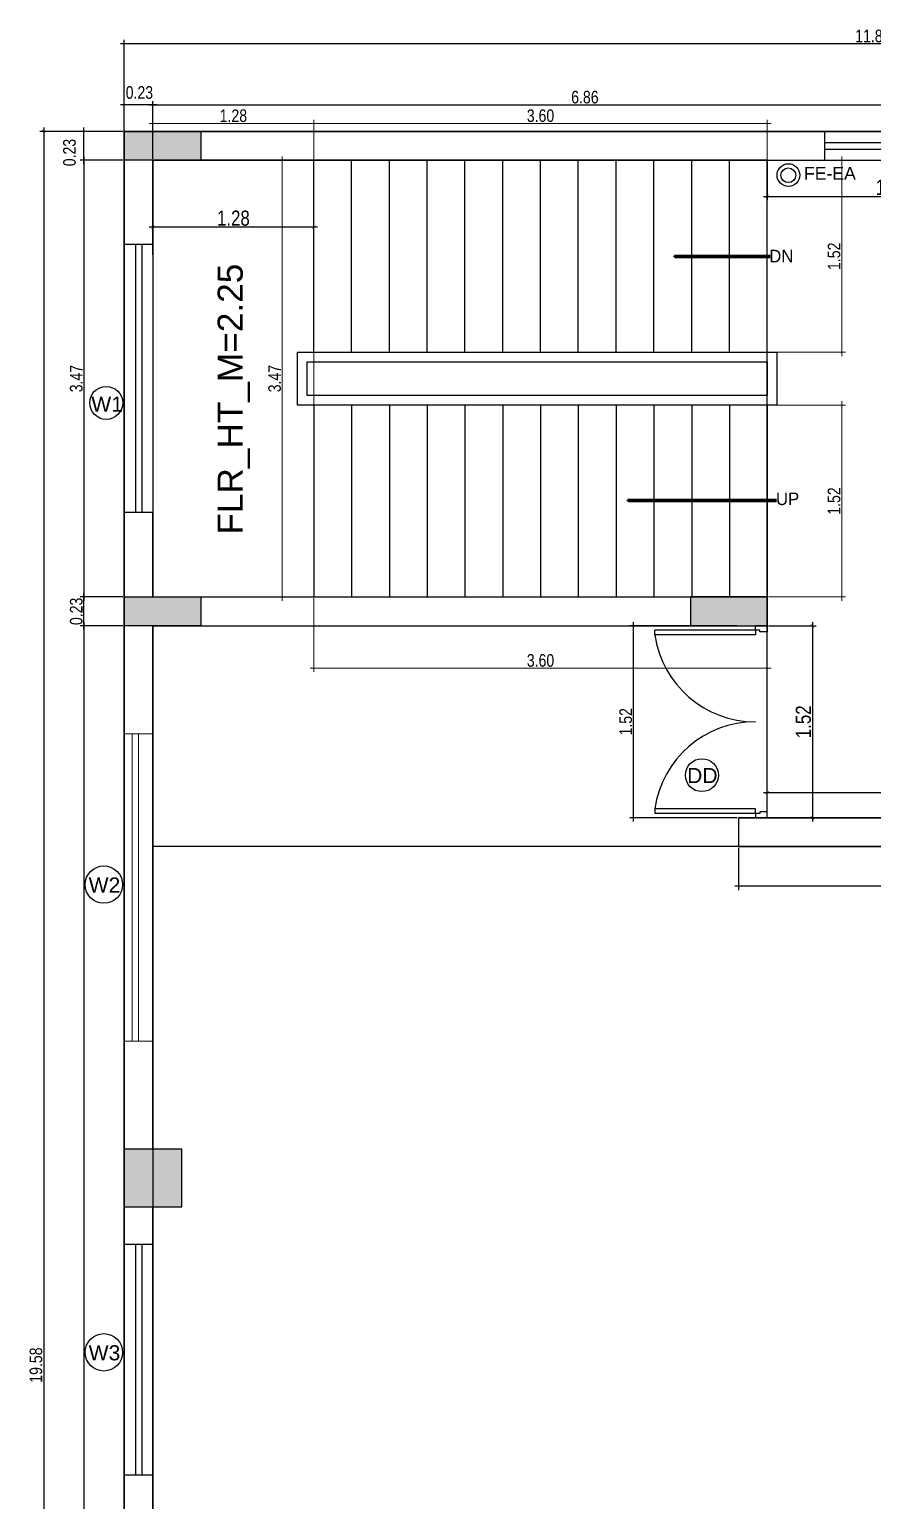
# Model space of a CAD drawing. Header units: metres. Extents: x 13627 to 13863, y 9458 to 9526.
# Drawn here: x 13821.33 to 13828.02, y 9485.82 to 9497.5 of the extents above; entities that cross this region are included whole.
import ezdxf
from ezdxf.enums import TextEntityAlignment as Align

# ---------------------------------------------------------------- set-up
doc = ezdxf.new("R2010")
doc.units = ezdxf.units.M
doc.header["$LTSCALE"] = 150
doc.header["$PDMODE"] = 35
doc.linetypes.add('HIDDEN', pattern=[0.375, 0.25, -0.125])
doc.layers.get('0').update_dxf_attribs({"linetype": 'CONTINUOUS'})
doc.layers.get('DEFPOINTS').update_dxf_attribs({"color": 1, "linetype": 'CONTINUOUS'})
for name, color, linetype, lineweight in [('AR_WALL', 7, 'CONTINUOUS', 40), ('BLK_1_FLR_1_STAIR_1_FLIGHT_1', 7, 'CONTINUOUS', 0), ('BLK_1_FLR_1_STAIR_1_FLIGHT_2', 7, 'CONTINUOUS', 0), ('BLK_1_FLR_1_STAIR_1_LANDING_1', 7, 'CONTINUOUS', 0)]:
    doc.layers.add(name, color=color, linetype=linetype, lineweight=lineweight)
for name, color, linetype in [('BLK_1_FLR_1_BLT_UP_AREA', 1, 'CONTINUOUS'), ('BLK_1_FLR_1_CARPET_AREA', 32, 'CONTINUOUS'), ('BLK_1_FLR_1_EXIT_WIDTH_DOOR', 2, 'CONTINUOUS'), ('BLK_1_FLR_1_REGULAR_ROOM_1', 2, 'CONTINUOUS'), ('BLK_1_FLR_1_ROOF_AREA', 54, 'CONTINUOUS'), ('BLK_1_FLR_1_STAIR_1', 1, 'CONTINUOUS'), ('BLK_1_LVL_1_BLDG_FOOT_PRINT', 1, 'CONTINUOUS'), ('DIM', 7, 'CONTINUOUS'), ('DOOR', 1, 'CONTINUOUS'), ('WALL', 7, 'CONTINUOUS')]:
    doc.layers.add(name, color=color, linetype=linetype)
doc.styles.add('23', font='sanss___.ttf', dxfattribs={"width": 0.95})
doc.styles.add('Arial', font='arial.ttf', dxfattribs={"width": 0.8})
doc.styles.add('Int gokilan', font='arial.ttf', dxfattribs={"height": 12})
doc.styles.add('ROMANS', font='sanss___.ttf', dxfattribs={"width": 0.95})
doc.styles.add('style3', font='arial.ttf', dxfattribs={"width": 0.9})
doc.dimstyles.new('Copy of vi', dxfattribs={"dimscale": 0, "dimtxt": 12, "dimasz": 1, "dimexe": 0.1875, "dimexo": 0.0625, "dimgap": 1, "dimtad": 1, "dimdec": 1, "dimrnd": 0.5, "dimzin": 3, "dimdsep": 46, "dimlunit": 4, "dimtxsty": 'ROMANS', "dimblk1": 'ARR', "dimblk2": 'ARR', "dimsah": 1, "dimcen": 0.0625, "dimdle": 5.5, "dimse1": 1, "dimse2": 1, "dimclrd": 11, "dimclre": 9, "dimclrt": 2, "dimadec": 0, "dimazin": 0, "dimtfac": 0.6, "dimtdec": 1, "dimtmove": 2, "dimatfit": 3, "dimldrblk": 'A', "dimfxl": 0, "dimtolj": 1, "dimtzin": 2, "dimarcsym": 0})
doc.dimstyles.get("Standard").update_dxf_attribs({"dimtxt": 0.1, "dimasz": 0.1, "dimexe": 0.03, "dimexo": 0.01, "dimgap": 0.01, "dimtad": 1, "dimzin": 3, "dimdsep": 46, "dimtxsty": 'Arial', "dimblk": 'ARCHTICK', "dimcen": 0.0625, "dimdle": 0.03, "dimclrd": 256, "dimclre": 9, "dimclrt": 256, "dimadec": 0, "dimazin": 0, "dimtfac": 0.6, "dimtofl": 0, "dimtmove": 1, "dimatfit": 3, "dimldrblk": 'OPEN90', "dimfxl": 0, "dimtolj": 1, "dimtzin": 0, "dimlwd": -1, "dimlwe": -1, "dimarcsym": 0})

# ---------------------------------------------------------------- blocks, each defined once
blk = doc.blocks.new('A')
at = {"layer": 'DIM', "color": 9, "linetype": 'ByBlock'}
for p, q in [((-0.128192039886966, 0), (0.1281920398869776, 0)), ((-0.0762, -0.0762), (0.0762, 0.0762)), ((0, 0.1281920398869776), (0, -0.128192039886966))]:
    blk.add_line(p, q, dxfattribs=at)
blk = doc.blocks.new('ARROW')
at = {"layer": 'WALL'}
blk.add_blockref('A', (0, 0), dxfattribs=at)
blk = doc.blocks.new('ARR')
at = {"layer": 'DIM'}
blk.add_blockref('ARROW', (0, 0), dxfattribs=at)
blk = doc.blocks.new('_ArchTick')
at = {"color": 0, "linetype": 'ByBlock', "const_width": 0.00381}
blk.add_lwpolyline([(-0.0127, -0.0127), (0.0127, 0.0127)], dxfattribs=at)
blk = doc.blocks.new('*D269')
blk.add_line((143.2966893541793, 24.67032182771073), (141.9598893541158, 24.67032182771073))
at = {"color": 9}
for p, q in [((141.9898893541158, 24.44994014748569), (141.9898893541158, 24.70032182771073)), ((143.2666893541793, 24.44994014748569), (143.2666893541793, 24.70032182771073))]:
    blk.add_line(p, q, dxfattribs=at)
at = {"layer": 'DEFPOINTS', "color": 0}
for p in [(141.9898893541158, 24.67032182771073), (141.9898893541158, 24.43994014748569), (143.2666893541793, 24.43994014748569)]:
    blk.add_point(p, dxfattribs=at)
at = {"rotation": 180}
blk.add_blockref('_ArchTick', (141.9898893541158, 24.67032182771073), dxfattribs=at)
blk.add_blockref('_ArchTick', (143.2666893541793, 24.67032182771073))
at = {"insert": (142.6282893541475, 24.74159058623734), "char_height": 0.12, "attachment_point": 5, "style": 'Arial'}
blk.add_mtext('\\A1;1.28', dxfattribs=at)
blk = doc.blocks.new('_Open90')
at = {"layer": 'AR_WALL', "color": 0, "lineweight": -2}
for p, q in [((0, 0), (-0.0254, 0)), ((-0.0127, 0.0127), (0, 0)), ((0, 0), (-0.0127, -0.0127))]:
    blk.add_line(p, q, dxfattribs=at)
blk = doc.blocks.new('A$C1378589D')
at = {"layer": 'DOOR', "color": 40}
for p, q in [((0.0707444288756087, 0.8916708871775597), (0.0353658574847912, 0.8916703376732794)), ((0.035378241664372, 0.09434347719542999), (0.0353658574847912, 0.8916703376732794)), ((0.0707568130551896, 0.0943440266998951), (0.0707444288756087, 0.8916708871775597)), ((1.453243992838389, 0.0943440266998951), (1.45325637701797, 0.8916708871775597)), ((1.45325637701797, 0.8916708871775597), (1.488634948408789, 0.8916703376732794)), ((1.488622564229209, 0.09434347719542999), (1.488634948408789, 0.8916703376732794)), ((0.035378241664372, 0.09434347719542999), (0.0707568130551896, 0.0943440266998951)), ((1.488622564229209, 0.09434347719542999), (1.453243992838389, 0.0943440266998951))]:
    blk.add_line(p, q, dxfattribs=at)
at = {"layer": 'DOOR', "color": 230}
for p, q in [((0.035378241664372, 0.09434347719542999), (-3.297257063e-07, 0.0943429276911498)), ((1.1356192874e-06, 7.065001700000001e-08), (-3.297257063e-07, 0.0943429276911498)), ((1.1356192874e-06, 7.065001700000001e-08), (0.0471725641397614, 8.033225138e-07)), ((0.0353787911686522, 0.0589649058049821), (0.035378241664372, 0.09434347719542999)), ((0.04717164829904799, 0.0589650889731987), (0.0353787911686522, 0.0589649058049821)), ((0.0471725641397614, 8.033225138e-07), (0.04717164829904799, 0.0589650889731987)), ((1.476828241753818, 8.033225138e-07), (1.476829157594533, 0.0589650889731987)), ((1.523999670274293, 7.065001700000001e-08), (1.476828241753818, 8.033225138e-07)), ((1.476829157594533, 0.0589650889731987), (1.488622014724928, 0.0589649058049821)), ((1.488622014724928, 0.0589649058049821), (1.488622564229209, 0.09434347719542999)), ((1.488622564229209, 0.09434347719542999), (1.524001135619284, 0.0943429276911498)), ((1.523999670274293, 7.065001700000001e-08), (1.524001135619284, 0.0943429276911498))]:
    blk.add_line(p, q, dxfattribs=at)
at = {"layer": 'DOOR', "color": 145}
for centre, start, end in [((-0.0404691135990841, 0.0969439112747539), 359.8143702722523, 82.0331575292597), ((1.564475047723703, 0.0969439112747539), 97.96684247074032, 180.1856297277477)]:
    blk.add_arc(centre, 0.8024720806615023, start, end, dxfattribs=at)
blk = doc.blocks.new('*D270')
at = {"color": 9}
for p, q in [((141.7612893540936, 25.44054014749397), (141.7612893540939, 26.15688206667409)), ((153.6484893540946, 25.4405401474885), (153.6484893540949, 26.15688206666862))]:
    blk.add_line(p, q, dxfattribs=at)
blk.add_line((153.6784893540949, 26.12688206666861), (141.7312893540939, 26.12688206667411))
at = {"layer": 'DEFPOINTS', "color": 0}
for p in [(141.7612893540939, 26.12688206667409), (141.7612893540936, 25.43054014749396), (153.6484893540946, 25.4305401474885)]:
    blk.add_point(p, dxfattribs=at)
at = {"xscale": 0.1, "yscale": 0.1, "zscale": 0.1}
for p, rotation in [((141.7612893540939, 26.12688206667409), 179.9999999999736), ((153.6484893540949, 26.12688206666862), 359.9999999999737)]:
    blk.add_blockref('_ArchTick', p, dxfattribs=dict(at, rotation=rotation))
at = {"insert": (147.7048893540944, 26.18793936544352), "char_height": 0.1, "attachment_point": 5, "style": 'Arial'}
blk.add_mtext('\\A1;11.89', dxfattribs=at)
blk = doc.blocks.new('*D272')
blk.add_line((141.1222039744413, 25.46054013873189), (141.1222039744413, 5.817140139729159))
at = {"color": 9}
for p, q in [((141.7512893540972, 25.43054013873188), (141.0922039744413, 25.43054013873188)), ((141.7512893628502, 5.847140139729162), (141.0922039744413, 5.847140139729162))]:
    blk.add_line(p, q, dxfattribs=at)
at = {"layer": 'DEFPOINTS', "color": 0}
for p in [(141.7612893540972, 25.43054013873188), (141.1222039744413, 5.847140139729162), (141.7612893628502, 5.847140139729162)]:
    blk.add_point(p, dxfattribs=at)
for p, rotation in [((141.1222039744413, 25.43054013873188), 90), ((141.1222039744413, 5.847140139729162), 270)]:
    blk.add_blockref('_ArchTick', p, dxfattribs=dict(rotation=rotation))
at = {"insert": (141.0611466756691, 15.63884013923054), "char_height": 0.1, "attachment_point": 5, "rotation": 90, "style": 'Arial'}
blk.add_mtext('\\A1;19.58', dxfattribs=at)
blk = doc.blocks.new('*D278')
at = {"color": 9}
for p, q in [((146.8666656832392, 19.99286211937203), (146.8666656832392, 20.21216422887111)), ((150.7528893541148, 19.99286211937375), (150.7528893541148, 20.21216422887111))]:
    blk.add_line(p, q, dxfattribs=at)
blk.add_line((150.7828893541148, 20.1821642288711), (146.8366656832392, 20.1821642288711))
at = {"layer": 'DEFPOINTS', "color": 0}
for p in [(146.8666656832392, 20.1821642288711), (146.8666656832392, 19.98286211937203), (150.7528893541148, 19.98286211937375)]:
    blk.add_point(p, dxfattribs=at)
at = {"rotation": 180}
blk.add_blockref('_ArchTick', (146.8666656832392, 20.1821642288711), dxfattribs=at)
blk.add_blockref('_ArchTick', (150.7528893541148, 20.1821642288711))
at = {"insert": (148.809777518677, 20.25347391509211), "char_height": 0.12, "attachment_point": 5, "style": 'Arial'}
blk.add_mtext('\\A1;3.89', dxfattribs=at)
blk = doc.blocks.new('*D279')
at = {"color": 9}
for p, q in [((146.8766893541795, 21.50686178928663), (147.2549596698961, 21.50686178928663)), ((146.8766656832392, 19.98286211937193), (147.2549596698961, 19.98286211937193))]:
    blk.add_line(p, q, dxfattribs=at)
blk.add_line((147.2249596698961, 21.53686178928663), (147.2249596698961, 19.95286211937193))
at = {"layer": 'DEFPOINTS', "color": 0}
for p in [(146.8666893541795, 21.50686178928663), (146.8666656832392, 19.98286211937193), (147.2249596698961, 19.98286211937193)]:
    blk.add_point(p, dxfattribs=at)
for p, rotation in [((147.2249596698961, 21.50686178928663), 90), ((147.2249596698961, 19.98286211937193), 270)]:
    blk.add_blockref('_ArchTick', p, dxfattribs=dict(rotation=rotation))
at = {"insert": (147.1536909113695, 20.7448619543293), "char_height": 0.12, "attachment_point": 5, "rotation": 90, "style": 'Arial'}
blk.add_mtext('\\A1;1.52', dxfattribs=at)
blk = doc.blocks.new('*D280')
at = {"color": 9}
for p, q in [((146.8666893541795, 25.19194014748631), (146.8666893541795, 24.88504237181028)), ((148.8478893541178, 25.19194014748631), (148.8478893541178, 24.88504237181028))]:
    blk.add_line(p, q, dxfattribs=at)
blk.add_line((146.8366893541795, 24.91504237181028), (148.8778893541178, 24.91504237181028))
at = {"layer": 'DEFPOINTS', "color": 0}
for p in [(146.8666893541795, 25.20194014748631), (148.8478893541178, 25.20194014748631), (148.8478893541178, 24.91504237181028)]:
    blk.add_point(p, dxfattribs=at)
at = {"rotation": 180}
blk.add_blockref('_ArchTick', (146.8666893541795, 24.91504237181028), dxfattribs=at)
blk.add_blockref('_ArchTick', (148.8478893541178, 24.91504237181028))
at = {"insert": (147.8572893541486, 24.98631113033689), "char_height": 0.12, "attachment_point": 5, "style": 'Arial'}
blk.add_mtext('\\A1;1.98', dxfattribs=at)
blk = doc.blocks.new('*D281')
blk.add_line((142.0198893540976, 25.64106171252391), (141.7312893540971, 25.64106171252391))
at = {"color": 9}
for p, q in [((141.7612893540972, 25.21194014748632), (141.7612893540972, 25.67106171252391)), ((141.9898893540976, 25.21194014748632), (141.9898893540976, 25.67106171252391))]:
    blk.add_line(p, q, dxfattribs=at)
at = {"layer": 'DEFPOINTS', "color": 0}
for p in [(141.7612893540972, 25.64106171252391), (141.7612893540972, 25.20194014748631), (141.9898893540976, 25.20194014748631)]:
    blk.add_point(p, dxfattribs=at)
at = {"xscale": 0.1, "yscale": 0.1, "zscale": 0.1, "rotation": 180}
blk.add_blockref('_ArchTick', (141.7612893540972, 25.64106171252391), dxfattribs=at)
at = {"xscale": 0.1, "yscale": 0.1, "zscale": 0.1}
blk.add_blockref('_ArchTick', (141.9898893540976, 25.64106171252391), dxfattribs=at)
at = {"insert": (141.8820906216796, 25.7389510770365), "char_height": 0.1, "attachment_point": 5, "style": 'Arial'}
blk.add_mtext('\\A1;0.23', dxfattribs=at)
blk = doc.blocks.new('*D282')
blk.add_line((141.9598893540976, 25.64106171252391), (148.8778893541178, 25.64106171252391))
at = {"color": 9}
for p, q in [((141.9898893540976, 25.21194014748632), (141.9898893540976, 25.67106171252391)), ((148.8478893541178, 25.21194014748632), (148.8478893541178, 25.67106171252391))]:
    blk.add_line(p, q, dxfattribs=at)
at = {"layer": 'DEFPOINTS', "color": 0}
for p in [(148.8478893541178, 25.64106171252391), (141.9898893540976, 25.20194014748631), (148.8478893541178, 25.20194014748631)]:
    blk.add_point(p, dxfattribs=at)
at = {"xscale": 0.1, "yscale": 0.1, "zscale": 0.1, "rotation": 180}
blk.add_blockref('_ArchTick', (141.9898893540976, 25.64106171252391), dxfattribs=at)
at = {"xscale": 0.1, "yscale": 0.1, "zscale": 0.1}
blk.add_blockref('_ArchTick', (148.8478893541178, 25.64106171252391), dxfattribs=at)
at = {"insert": (145.4188893541076, 25.70211901129608), "char_height": 0.1, "attachment_point": 5, "style": 'Arial'}
blk.add_mtext('\\A1;6.86', dxfattribs=at)
blk = doc.blocks.new('*D290')
blk.add_line((141.4422856304147, 25.17194014748631), (141.4422856304147, 25.46054014748668))
at = {"color": 9}
for p, q in [((141.7512893540935, 25.43054014748668), (141.4122856304147, 25.43054014748668)), ((141.7512893540963, 25.20194014748631), (141.4122856304147, 25.20194014748631))]:
    blk.add_line(p, q, dxfattribs=at)
at = {"layer": 'DEFPOINTS', "color": 0}
for p in [(141.4422856304147, 25.43054014748668), (141.7612893540936, 25.43054014748668), (141.7612893540963, 25.20194014748631)]:
    blk.add_point(p, dxfattribs=at)
at = {"xscale": 0.1, "yscale": 0.1, "zscale": 0.1}
for p, rotation in [((141.4422856304147, 25.43054014748668), 90), ((141.4422856304147, 25.20194014748631), 270)]:
    blk.add_blockref('_ArchTick', p, dxfattribs=dict(at, rotation=rotation))
at = {"insert": (141.327264584807, 25.2627330254428), "char_height": 0.1, "attachment_point": 5, "rotation": 90, "style": 'Arial'}
blk.add_mtext('\\A1;0.23', dxfattribs=at)
blk = doc.blocks.new('*D291')
blk.add_line((141.4422856304147, 25.23194014748631), (141.4422856304147, 21.70546178053584))
at = {"color": 9}
for p, q in [((141.7512893540972, 25.20194014748631), (141.4122856304147, 25.20194014748631)), ((141.7512893540935, 21.73546178053584), (141.4122856304147, 21.73546178053584))]:
    blk.add_line(p, q, dxfattribs=at)
at = {"layer": 'DEFPOINTS', "color": 0}
for p in [(141.7612893540972, 25.20194014748631), (141.4422856304147, 21.73546178053584), (141.7612893540936, 21.73546178053584)]:
    blk.add_point(p, dxfattribs=at)
at = {"xscale": 0.1, "yscale": 0.1, "zscale": 0.1}
for p, rotation in [((141.4422856304147, 25.20194014748631), 90), ((141.4422856304147, 21.73546178053584), 270)]:
    blk.add_blockref('_ArchTick', p, dxfattribs=dict(at, rotation=rotation))
at = {"insert": (141.3811942252305, 23.4687009640111), "char_height": 0.1, "attachment_point": 5, "rotation": 90, "style": 'Arial'}
blk.add_mtext('\\A1;3.47', dxfattribs=at)
blk = doc.blocks.new('*D292')
at = {"color": 9}
for p, q in [((141.7412893540935, 21.73546178053584), (141.4122856304147, 21.73546178053584)), ((141.7512893540935, 21.50686178929209), (141.4122856304147, 21.50686178929209))]:
    blk.add_line(p, q, dxfattribs=at)
blk.add_line((141.4422856304147, 21.47686178929209), (141.4422856304147, 21.76546178053584))
at = {"layer": 'DEFPOINTS', "color": 0}
for p in [(141.4422856304147, 21.73546178053584), (141.7512893540935, 21.73546178053584), (141.7612893540936, 21.50686178929209)]:
    blk.add_point(p, dxfattribs=at)
at = {"xscale": 0.1, "yscale": 0.1, "zscale": 0.1}
for p, rotation in [((141.4422856304147, 21.73546178053584), 90), ((141.4422856304147, 21.50686178929209), 270)]:
    blk.add_blockref('_ArchTick', p, dxfattribs=dict(at, rotation=rotation))
at = {"insert": (141.3811942252305, 21.62116178491399), "char_height": 0.1, "attachment_point": 5, "rotation": 90, "style": 'Arial'}
blk.add_mtext('\\A1;0.23', dxfattribs=at)
blk = doc.blocks.new('*D293')
at = {"color": 9}
for p, q in [((141.7412893540935, 21.50686178929209), (141.4122856304147, 21.50686178929209)), ((142.2084893628491, 6.075740139729531), (141.4122856304147, 6.075740139729531))]:
    blk.add_line(p, q, dxfattribs=at)
blk.add_line((141.4422856304147, 21.53686178929209), (141.4422856304147, 6.045740139729531))
at = {"layer": 'DEFPOINTS', "color": 0}
for p in [(141.7512893540935, 21.50686178929209), (141.4422856304147, 6.075740139729531), (142.2184893628491, 6.075740139729531)]:
    blk.add_point(p, dxfattribs=at)
at = {"xscale": 0.1, "yscale": 0.1, "zscale": 0.1}
for p, rotation in [((141.4422856304147, 21.50686178929209), 90), ((141.4422856304147, 6.075740139729531), 270)]:
    blk.add_blockref('_ArchTick', p, dxfattribs=dict(at, rotation=rotation))
at = {"insert": (141.3811942252305, 13.79130096451083), "char_height": 0.1, "attachment_point": 5, "rotation": 90, "style": 'Arial'}
blk.add_mtext('\\A1;15.43', dxfattribs=at)
blk = doc.blocks.new('*D306')
at = {"color": 9}
for p, q in [((146.6380656832407, 19.74426211937156), (146.6380656832407, 19.40908277458868)), ((150.7528893541148, 19.68097244698121), (150.7528893541148, 19.40908277458868))]:
    blk.add_line(p, q, dxfattribs=at)
blk.add_line((150.7828893541148, 19.43908277458868), (146.6080656832406, 19.43908277458868))
at = {"layer": 'DEFPOINTS', "color": 0}
for p in [(146.6380656832407, 19.75426211937156), (150.7528893541148, 19.69097244698121), (146.6380656832407, 19.43908277458868)]:
    blk.add_point(p, dxfattribs=at)
at = {"xscale": 0.1, "yscale": 0.1, "zscale": 0.1, "rotation": 180}
blk.add_blockref('_ArchTick', (146.6380656832407, 19.43908277458868), dxfattribs=at)
at = {"xscale": 0.1, "yscale": 0.1, "zscale": 0.1}
blk.add_blockref('_ArchTick', (150.7528893541148, 19.43908277458868), dxfattribs=at)
at = {"insert": (148.6954775186777, 19.49928741306071), "char_height": 0.1, "attachment_point": 5, "style": 'Arial'}
blk.add_mtext('\\A1;4.11', dxfattribs=at)
blk = doc.blocks.new('*D83')
at = {"layer": 'BLK_1_FLR_1_STAIR_1_LANDING_1', "color": 9}
for p, q in [((13822.30863484746, 9496.469572049577), (13822.30863484746, 9496.7814612452)), ((13823.58540448263, 9496.468950407752), (13823.58540448263, 9496.7814612452))]:
    blk.add_line(p, q, dxfattribs=at)
at = {"layer": 'BLK_1_FLR_1_STAIR_1_LANDING_1'}
blk.add_line((13823.61540448263, 9496.7514612452), (13822.27863484746, 9496.7514612452), dxfattribs=at)
at = {"layer": 'DEFPOINTS', "color": 0}
for p in [(13822.30863484746, 9496.7514612452), (13822.30863484746, 9496.459572049576), (13823.58540448263, 9496.458950407752)]:
    blk.add_point(p, dxfattribs=at)
at = {"layer": 'BLK_1_FLR_1_STAIR_1_LANDING_1', "xscale": 0.1, "yscale": 0.1, "zscale": 0.1, "rotation": 180}
blk.add_blockref('_ArchTick', (13822.30863484746, 9496.7514612452), dxfattribs=at)
at = {"layer": 'BLK_1_FLR_1_STAIR_1_LANDING_1', "xscale": 0.1, "yscale": 0.1, "zscale": 0.1}
blk.add_blockref('_ArchTick', (13823.58540448263, 9496.7514612452), dxfattribs=at)
at = {"layer": 'BLK_1_FLR_1_STAIR_1_LANDING_1', "color": 2, "insert": (13822.94701966504, 9496.812518543971), "char_height": 0.1, "attachment_point": 5, "style": 'Arial'}
blk.add_mtext('\\A1;1.28', dxfattribs=at)
blk = doc.blocks.new('*D84')
at = {"layer": 'BLK_1_FLR_1_STAIR_1_FLIGHT_1'}
blk.add_line((13827.7772731428, 9494.546472049598), (13827.7772731428, 9492.96311743358), dxfattribs=at)
at = {"layer": 'BLK_1_FLR_1_STAIR_1_FLIGHT_1', "color": 9}
for p, q in [((13827.19541966509, 9494.516472049598), (13827.80727314281, 9494.516472049598)), ((13827.19541966509, 9492.99311743358), (13827.80727314281, 9492.99311743358))]:
    blk.add_line(p, q, dxfattribs=at)
at = {"layer": 'DEFPOINTS', "color": 0}
for p in [(13827.18541966509, 9494.516472049598), (13827.18541966509, 9492.99311743358), (13827.7772731428, 9492.99311743358)]:
    blk.add_point(p, dxfattribs=at)
at = {"layer": 'BLK_1_FLR_1_STAIR_1_FLIGHT_1', "xscale": 0.1, "yscale": 0.1, "zscale": 0.1}
for p, rotation in [((13827.7772731428, 9494.516472049598), 90), ((13827.7772731428, 9492.99311743358), 270)]:
    blk.add_blockref('_ArchTick', p, dxfattribs=dict(at, rotation=rotation))
at = {"layer": 'BLK_1_FLR_1_STAIR_1_FLIGHT_1', "color": 2, "insert": (13827.71621584403, 9493.754794741584), "char_height": 0.1, "attachment_point": 5, "rotation": 90, "style": 'Arial'}
blk.add_mtext('\\A1;1.52', dxfattribs=at)
blk = doc.blocks.new('*D85')
at = {"layer": 'BLK_1_FLR_1_STAIR_1_FLIGHT_2', "color": 9}
for p, q in [((13823.58540448263, 9496.468950407752), (13823.58540448263, 9496.7814612452)), ((13827.18543484754, 9496.458926665595), (13827.18543484754, 9496.7814612452))]:
    blk.add_line(p, q, dxfattribs=at)
at = {"layer": 'BLK_1_FLR_1_STAIR_1_FLIGHT_2'}
blk.add_line((13823.55540448263, 9496.7514612452), (13827.21543484754, 9496.7514612452), dxfattribs=at)
at = {"layer": 'DEFPOINTS', "color": 0}
for p in [(13827.18543484754, 9496.7514612452), (13823.58540448263, 9496.458950407752), (13827.18543484754, 9496.448926665595)]:
    blk.add_point(p, dxfattribs=at)
at = {"layer": 'BLK_1_FLR_1_STAIR_1_FLIGHT_2', "xscale": 0.1, "yscale": 0.1, "zscale": 0.1, "rotation": 180}
blk.add_blockref('_ArchTick', (13823.58540448263, 9496.7514612452), dxfattribs=at)
at = {"layer": 'BLK_1_FLR_1_STAIR_1_FLIGHT_2', "xscale": 0.1, "yscale": 0.1, "zscale": 0.1}
blk.add_blockref('_ArchTick', (13827.18543484754, 9496.7514612452), dxfattribs=at)
at = {"layer": 'BLK_1_FLR_1_STAIR_1_FLIGHT_2', "color": 1, "insert": (13825.38541966509, 9496.812552650385), "char_height": 0.1, "attachment_point": 5, "style": 'Arial'}
blk.add_mtext('\\A1;3.60', dxfattribs=at)
blk = doc.blocks.new('*D86')
at = {"layer": 'BLK_1_FLR_1_STAIR_1_FLIGHT_1', "color": 9}
for p, q in [((13823.58540448263, 9492.983117433576), (13823.58540448263, 9492.397772106357)), ((13827.18541966508, 9492.983117433576), (13827.18541966508, 9492.397772106357))]:
    blk.add_line(p, q, dxfattribs=at)
at = {"layer": 'BLK_1_FLR_1_STAIR_1_FLIGHT_1'}
blk.add_line((13827.21541966508, 9492.427772106357), (13823.55540448263, 9492.427772106357), dxfattribs=at)
at = {"layer": 'DEFPOINTS', "color": 0}
for p in [(13823.58540448263, 9492.993117433576), (13827.18541966508, 9492.993117433576), (13823.58540448263, 9492.427772106357)]:
    blk.add_point(p, dxfattribs=at)
at = {"layer": 'BLK_1_FLR_1_STAIR_1_FLIGHT_1', "xscale": 0.1, "yscale": 0.1, "zscale": 0.1, "rotation": 180}
blk.add_blockref('_ArchTick', (13823.58540448263, 9492.427772106357), dxfattribs=at)
at = {"layer": 'BLK_1_FLR_1_STAIR_1_FLIGHT_1', "xscale": 0.1, "yscale": 0.1, "zscale": 0.1}
blk.add_blockref('_ArchTick', (13827.18541966508, 9492.427772106357), dxfattribs=at)
at = {"layer": 'BLK_1_FLR_1_STAIR_1_FLIGHT_1', "color": 1, "insert": (13825.38541207385, 9492.488863511542), "char_height": 0.1, "attachment_point": 5, "style": 'Arial'}
blk.add_mtext('\\A1;3.60', dxfattribs=at)
blk = doc.blocks.new('*D95')
at = {"layer": 'BLK_1_FLR_1_EXIT_WIDTH_DOOR'}
blk.add_line((13826.12338243252, 9491.210517763624), (13826.12338243252, 9492.794517442333), dxfattribs=at)
at = {"layer": 'BLK_1_FLR_1_EXIT_WIDTH_DOOR', "color": 9}
for p, q in [((13826.94678081169, 9492.764517442332), (13826.09338243251, 9492.764517442332)), ((13826.94678081169, 9491.240517763625), (13826.09338243251, 9491.240517763625))]:
    blk.add_line(p, q, dxfattribs=at)
at = {"layer": 'DEFPOINTS', "color": 0}
for p in [(13826.12338243252, 9492.764517442332), (13826.95678081169, 9492.764517442332), (13826.95678081169, 9491.240517763625)]:
    blk.add_point(p, dxfattribs=at)
at = {"layer": 'BLK_1_FLR_1_EXIT_WIDTH_DOOR', "xscale": 0.1, "yscale": 0.1, "zscale": 0.1}
for p, rotation in [((13826.12338243252, 9492.764517442332), 90), ((13826.12338243252, 9491.240517763625), 270)]:
    blk.add_blockref('_ArchTick', p, dxfattribs=dict(at, rotation=rotation))
at = {"layer": 'BLK_1_FLR_1_EXIT_WIDTH_DOOR', "insert": (13826.06232513374, 9492.002517602974), "char_height": 0.1, "attachment_point": 5, "rotation": 90, "style": 'Arial'}
blk.add_mtext('\\A1;1.52', dxfattribs=at)
blk = doc.blocks.new('*D189')
at = {"layer": 'BLK_1_FLR_1_STAIR_1_FLIGHT_2', "color": 9}
for p, q in [((13827.19541966509, 9496.458926665598), (13827.80727314281, 9496.458926665598)), ((13827.19541966509, 9494.93557204958), (13827.80727314281, 9494.93557204958))]:
    blk.add_line(p, q, dxfattribs=at)
at = {"layer": 'BLK_1_FLR_1_STAIR_1_FLIGHT_2'}
blk.add_line((13827.7772731428, 9496.4889266656), (13827.7772731428, 9494.90557204958), dxfattribs=at)
at = {"layer": 'DEFPOINTS', "color": 0}
for p in [(13827.18541966509, 9496.458926665598), (13827.18541966509, 9494.93557204958), (13827.7772731428, 9494.93557204958)]:
    blk.add_point(p, dxfattribs=at)
at = {"layer": 'BLK_1_FLR_1_STAIR_1_FLIGHT_2', "xscale": 0.1, "yscale": 0.1, "zscale": 0.1}
for p, rotation in [((13827.7772731428, 9496.458926665598), 90), ((13827.7772731428, 9494.93557204958), 270)]:
    blk.add_blockref('_ArchTick', p, dxfattribs=dict(at, rotation=rotation))
at = {"layer": 'BLK_1_FLR_1_STAIR_1_FLIGHT_2', "color": 2, "insert": (13827.71621584403, 9495.697249357585), "char_height": 0.1, "attachment_point": 5, "rotation": 90, "style": 'Arial'}
blk.add_mtext('\\A1;1.52', dxfattribs=at)
blk = doc.blocks.new('*D190')
at = {"layer": 'BLK_1_FLR_1_STAIR_1_LANDING_1', "color": 9}
for p, q in [((13823.57540448263, 9496.459595791739), (13823.30551833564, 9496.459595791739)), ((13823.57540448263, 9492.99311742479), (13823.30551833564, 9492.99311742479))]:
    blk.add_line(p, q, dxfattribs=at)
at = {"layer": 'BLK_1_FLR_1_STAIR_1_LANDING_1'}
blk.add_line((13823.33551833565, 9496.48959579174), (13823.33551833565, 9492.96311742479), dxfattribs=at)
at = {"layer": 'DEFPOINTS', "color": 0}
for p in [(13823.58540448263, 9496.459595791739), (13823.33551833565, 9492.99311742479), (13823.58540448263, 9492.99311742479)]:
    blk.add_point(p, dxfattribs=at)
at = {"layer": 'BLK_1_FLR_1_STAIR_1_LANDING_1', "xscale": 0.1, "yscale": 0.1, "zscale": 0.1}
for p, rotation in [((13823.33551833565, 9496.459595791739), 90), ((13823.33551833565, 9492.99311742479), 270)]:
    blk.add_blockref('_ArchTick', p, dxfattribs=dict(at, rotation=rotation))
at = {"layer": 'BLK_1_FLR_1_STAIR_1_LANDING_1', "color": 1, "insert": (13823.27442693046, 9494.726356608258), "char_height": 0.1, "attachment_point": 5, "rotation": 90, "style": 'Arial'}
blk.add_mtext('\\A1;3.47', dxfattribs=at)
blk = doc.blocks.new('ff')
for points in [[(142.370889354097, 25.43054013873188), (142.370889354097, 25.20194014748631), (141.7612893540972, 25.20194014748631), (141.7612893540972, 25.43054013873188)], [(142.370889354097, 21.73546178053584), (142.370889354097, 21.50686178929209), (141.7612893540972, 21.50686178929209), (141.7612893540972, 21.73546178053584)], [(146.8666893541795, 21.50686179807963), (146.8666893541795, 21.7354617893252), (146.2570893541797, 21.7354617893252), (146.2570893541797, 21.50686179807963)], [(141.7612893540936, 16.89614014746985), (142.2184893540943, 16.89614014746985), (142.2184893540943, 17.35334014747059), (141.7612893540936, 17.35334014747059)]]:
    blk.add_hatch(color=256).paths.add_polyline_path(points)
for p, q in [((141.7612893540936, 24.53233355952761), (141.7612893540972, 25.43054014748668)), ((147.3238741718342, 25.43054014748668), (141.7612893540936, 25.43054014748668)), ((151.0767393541064, 25.43054014749032), (144.7931111243342, 25.4305401474885)), ((147.3238741718342, 25.20194014748631), (147.3238741718342, 25.43054014748668)), ((141.9898893540976, 24.53233355952761), (141.9898893540976, 25.20194014748631)), ((141.9898893540976, 25.20194014748631), (147.3238741718342, 25.20194014748631)), ((141.9898893540939, 24.53233355952761), (141.7612893540936, 24.53233355952761)), ((141.7612893540936, 22.40506837724752), (141.7612893540936, 5.847140147490787)), ((141.9898893540939, 22.40506837724934), (141.7612893540972, 22.4050683772457)), ((141.9898893540939, 21.73546178929246), (141.9898893540976, 22.4050683772457)), ((141.9898893540976, 21.73546178929246), (146.8666893541795, 21.73546178928518)), ((146.8666893541795, 21.73546178928518), (146.8666893541795, 21.50686178928845)), ((141.9898893541066, 21.50686178929209), (141.9898893540685, 5.847140147490787)), ((141.9898893541066, 21.50686178929209), (146.8666893541831, 21.50686178929027)), ((146.6380656832407, 19.98286211937193), (146.6380656832407, 19.75426211937156)), ((146.6380656832407, 19.98286211937193), (150.7528893541148, 19.98286211937375)), ((146.6380656832407, 19.75426211937156), (150.9814893541152, 19.75426211936974)), ((141.9898893540939, 16.59614014746985), (141.7612893540936, 16.59614014746985)), ((141.9898893540939, 14.76614014746985), (141.7612893540936, 14.76614014746985))]:
    blk.add_line(p, q)
at = {"ltscale": 0.25}
for p, q in [((147.3238741718342, 25.43054014748668), (148.8478893541178, 25.43054014748668)), ((147.3238741718342, 25.34164014748603), (148.8478893541178, 25.34164014748603)), ((147.3238741718342, 25.29084014748697), (148.8478893541178, 25.29084014748697)), ((143.2666893541793, 23.67794014748325), (143.2666893541793, 25.20131850570761)), ((143.5666893541793, 23.67794014748325), (143.5666893541793, 25.20131850570761)), ((143.8666893541794, 23.67794014748325), (143.8666893541794, 25.20131850570761)), ((144.1666893541794, 23.67794014748325), (144.1666893541794, 25.20131850570761)), ((144.4666893541794, 23.67794014748325), (144.4666893541794, 25.20131850570761)), ((144.7666893541794, 23.67794014748325), (144.7666893541794, 25.20131850570761)), ((145.0666893541794, 23.67794014748325), (145.0666893541794, 25.20131850570761)), ((145.3666893541794, 23.67794014748325), (145.3666893541794, 25.20131850570761)), ((145.6666893541794, 23.67794014748325), (145.6666893541794, 25.20131850570761)), ((145.9666893541794, 23.67794014748325), (145.9666893541794, 25.20131850570761)), ((146.2666893541794, 23.67794014748325), (146.2666893541794, 25.20131850570761)), ((146.5666893541795, 23.67794014748325), (146.5666893541795, 25.20131850570761)), ((146.5666893541795, 23.67794014748325), (146.5666893541795, 25.20131850570761)), ((146.8666893541795, 23.67794014748325), (146.8666893541795, 25.20131850570761)), ((147.3238741718342, 25.20194014748631), (148.8478893541178, 25.20194014748631)), ((141.7612893540936, 24.53233355952761), (141.7612893540936, 22.4050683772457)), ((141.850189354094, 24.53233355952761), (141.850189354094, 22.4050683772457)), ((141.9009893540951, 24.53233355952761), (141.9009893540951, 22.4050683772457)), ((141.9898893540939, 24.53233355952761), (141.9898893540939, 22.4050683772457)), ((143.2666893541793, 23.25884014750954), (143.2666893541793, 21.73546178928518)), ((143.5666893541793, 23.25884014750954), (143.5666893541793, 21.73546178928518)), ((143.8666893541794, 23.25884014750954), (143.8666893541794, 21.73546178928518)), ((144.1666893541794, 23.25884014750954), (144.1666893541794, 21.73546178928518)), ((144.4666893541794, 23.25884014750954), (144.4666893541794, 21.73546178928518)), ((144.7666893541794, 23.25884014750954), (144.7666893541794, 21.73546178928518)), ((145.0666893541794, 23.25884014750954), (145.0666893541794, 21.73546178928518)), ((145.3666893541794, 23.25884014750954), (145.3666893541794, 21.73546178928518)), ((145.6666893541794, 23.25884014750954), (145.6666893541794, 21.73546178928518)), ((145.9666893541794, 23.25884014750954), (145.9666893541794, 21.73546178928518)), ((146.2666893541794, 23.25884014750954), (146.2666893541794, 21.73546178928518)), ((146.5666893541795, 23.25884014750954), (146.5666893541795, 21.73546178928518)), ((146.5666893541795, 23.25884014750954), (146.5666893541795, 21.73546178928518)), ((146.8666893541795, 23.25884014750954), (146.8666893541795, 21.73546178928518)), ((141.850189354094, 16.59614014746985), (141.850189354094, 14.76614014746985)), ((141.9009893540951, 16.59614014746985), (141.9009893540951, 14.76614014746985))]:
    blk.add_line(p, q, dxfattribs=at)
at = {"linetype": 'HIDDEN', "ltscale": 15}
blk.add_line((146.8666656832392, 19.98286211937193), (146.8666893541795, 21.50686178928663), dxfattribs=at)
at = {"linetype": 'Continuous', "lineweight": 20}
for p, q in [((141.7612893540936, 20.64969751592252), (141.9898893541046, 20.64969751592253)), ((141.8255811848758, 20.64969751592252), (141.8255811848758, 18.21050442084015)), ((141.8762353545807, 20.64969751592252), (141.8762353545807, 18.21050442084015)), ((141.7612893540936, 18.21050442084015), (141.9898893540985, 18.21050442084015))]:
    blk.add_line(p, q, dxfattribs=at)
for points in [[(142.370889354097, 25.43054013873188), (142.370889354097, 25.20194014748631), (141.7612893540972, 25.20194014748631), (141.7612893540972, 25.43054013873188)], [(142.370889354097, 21.73546178053584), (142.370889354097, 21.50686178929209), (141.7612893540972, 21.50686178929209), (141.7612893540972, 21.73546178053584)], [(146.8666893541795, 21.50686179807963), (146.8666893541795, 21.7354617893252), (146.2570893541797, 21.7354617893252), (146.2570893541797, 21.50686179807963)], [(141.7612893540936, 16.89614014746985), (142.2184893540943, 16.89614014746985), (142.2184893540943, 17.35334014747059), (141.7612893540936, 17.35334014747059)]]:
    blk.add_lwpolyline(points, close=True)
at = {"ltscale": 0.25}
blk.add_lwpolyline([(143.1376893541739, 23.25884014750409), (143.1376893541739, 23.6779401474887), (146.9428893541735, 23.6779401474887), (146.9428893541735, 23.25884014750409), (143.1376893541739, 23.25884014750409)], close=True, dxfattribs=at)
blk.add_lwpolyline([(143.2138893541734, 23.3350401475036), (143.2138893541734, 23.60174014748918), (146.866689354174, 23.60174014748918), (146.866689354174, 23.3350401475036), (143.2138893541734, 23.3350401475036)], dxfattribs=at)
for centre, radius in [((141.6189491462112, 23.27606720833096), 0.1307996585710498), ((146.3477620947515, 20.32117037858503), 0.1307996585710498), ((141.5999588442893, 19.45271437618815), 0.1482655593241304), ((141.5999588442893, 15.7401244080114), 0.1482655593241304)]:
    blk.add_circle(centre, radius)
at = {"rotation": 90}
blk.add_blockref('A$C1378589D', (146.8666657543544, 19.98286211938284), dxfattribs=at)
at = {"lineweight": -3, "style": '23', "width": 0.95}
for s, p in [('DN', (146.8824339037432, 24.39123113904557)), ('UP', (146.9359584435624, 22.46466442661406))]:
    blk.add_text(s, height=0.1, dxfattribs=at).set_placement(p)
at = {"style": 'Int gokilan'}
for s, p in [('W1', (141.5003050331222, 23.20567387000109)), ('DD', (146.2303855926059, 20.25802480029952)), ('W2', (141.4791826213172, 19.3892378564682)), ('W3', (141.4791826213172, 15.67664788829144))]:
    blk.add_text(s, height=0.12, dxfattribs=at).set_placement(p)
dim = blk.add_aligned_dim(p1=(153.6484893540946, 25.4305401474885), p2=(141.7612893540936, 25.43054014749396), distance=-0.696341919180128, dimstyle='Standard')
dim.commit()
dim.dimension.update_dxf_attribs({"geometry": '*D270', "text_midpoint": (147.7048893540944, 26.18793936544352)})
dim = blk.add_linear_dim(base=(141.7612893540972, 25.64106171252391), p1=(141.9898893540976, 25.20194014748631), p2=(141.7612893540972, 25.20194014748631), dimstyle='Standard', override={"dimtxt": 0.1, "dimtmove": 1})
dim.commit()
dim.dimension.update_dxf_attribs({"geometry": '*D281', "text_midpoint": (141.8820906216796, 25.67785967185232), "dimtype": 160})
for base, p1, p2, override, picture, middle in [((148.8478893541178, 25.64106171252391), (141.9898893540976, 25.20194014748631), (148.8478893541178, 25.20194014748631), {"dimtxt": 0.1, "dimtmove": 1}, '*D282', (145.4188893541076, 25.70211901129608)), ((148.8478893541178, 24.91504237181028), (146.8666893541795, 25.20194014748631), (148.8478893541178, 25.20194014748631), {"dimtxt": 0.12, "dimasz": 1}, '*D280', (147.8572893541486, 24.98631113033689)), ((141.9898893541158, 24.67032182771073), (143.2666893541793, 24.43994014748569), (141.9898893541158, 24.43994014748569), {"dimtxt": 0.12, "dimasz": 1}, '*D269', (142.6282893541475, 24.74159058623734)), ((146.8666656832392, 20.1821642288711), (150.7528893541148, 19.98286211937375), (146.8666656832392, 19.98286211937203), {"dimtxt": 0.12, "dimasz": 1}, '*D278', (148.809777518677, 20.25347391509211))]:
    dim = blk.add_linear_dim(base=base, p1=p1, p2=p2, dimstyle='Standard', override=override)
    dim.commit()
    dim.dimension.update_dxf_attribs({"geometry": picture, "text_midpoint": middle})
for base, p1, p2, override, picture, middle in [((141.1222039744413, 5.847140139729162), (141.7612893540972, 25.43054013873188), (141.7612893628502, 5.847140139729162), {"dimasz": 1}, '*D272', (141.0611466756691, 15.63884013923054)), ((147.2249596698961, 19.98286211937193), (146.8666893541795, 21.50686178928663), (146.8666656832392, 19.98286211937193), {"dimtxt": 0.12, "dimasz": 1}, '*D279', (147.1536909113695, 20.7448619543293))]:
    dim = blk.add_linear_dim(base=base, p1=p1, p2=p2, angle=90, dimstyle='Standard', override=override)
    dim.commit()
    dim.dimension.update_dxf_attribs({"geometry": picture, "text_midpoint": middle})
dim = blk.add_linear_dim(base=(141.4422856304147, 25.43054014748668), p1=(141.7612893540963, 25.20194014748631), p2=(141.7612893540936, 25.43054014748668), angle=90, dimstyle='Standard')
dim.commit()
dim.dimension.update_dxf_attribs({"geometry": '*D290', "text_midpoint": (141.3883559899912, 25.2627330254428), "dimtype": 160})
at = {"color": 2}
for base, p1, p2, picture, middle in [((141.4422856304147, 21.73546178053584), (141.7612893540972, 25.20194014748631), (141.7612893540936, 21.73546178053584), '*D291', (141.3811942252305, 23.4687009640111)), ((141.4422856304147, 21.73546178053584), (141.7612893540936, 21.50686178929209), (141.7512893540935, 21.73546178053584), '*D292', (141.3811942252305, 21.62116178491399)), ((141.4422856304147, 6.075740139729531), (141.7512893540935, 21.50686178929209), (142.2184893628491, 6.075740139729531), '*D293', (141.3811942252305, 13.79130096451083))]:
    dim = blk.add_linear_dim(base=base, p1=p1, p2=p2, angle=90, dimstyle='Standard', dxfattribs=at)
    dim.commit()
    dim.dimension.update_dxf_attribs({"geometry": picture, "text_midpoint": middle})
dim = blk.add_linear_dim(base=(146.6380656832407, 19.43908277458868), p1=(150.7528893541148, 19.69097244698121), p2=(146.6380656832407, 19.75426211937156), dimstyle='Standard', dxfattribs=at)
dim.commit()
dim.dimension.update_dxf_attribs({"geometry": '*D306', "text_midpoint": (148.6954775186777, 19.49928741306071)})
at = {"lineweight": -3, "ltscale": 0.5}
for points in [[(146.1343829042867, 24.43913737126968), (146.8894091755475, 24.43913737126968)], [(145.765086285739, 22.50238737129257), (146.940504472268, 22.50238737129257)]]:
    blk.add_leader(points, dimstyle='Copy of vi', override={"dimscale": 1, "dimasz": 0.1, "dimtad": 0, "dimclrd": 256, "dimlwd": 65535}, dxfattribs=at)

msp = doc.modelspace()

# ---------------------------------------------------------------- linework, layer by layer
for centre, radius in [((13827.35382649651, 9496.341259593491), 0.0902680096742285), ((13827.3525372818, 9496.340230797421), 0.0584883485953289)]:
    msp.add_circle(centre, radius)
at = {"layer": 'BLK_1_FLR_1_BLT_UP_AREA', "color": 13}
msp.add_lwpolyline([(13822.08000448254, 9496.688195791736), (13833.96720448254, 9496.688195791736), (13833.96720448254, 9477.104795791738), (13822.08000448254, 9477.104795791738)], close=True, dxfattribs=at)
at = {"layer": 'BLK_1_FLR_1_CARPET_AREA', "color": 32}
for points in [[(13822.30860449129, 9483.124595783978), (13822.30860449129, 9488.15379579172), (13822.53720448254, 9488.15379579172), (13822.53720448254, 9488.61099579172), (13822.30860448254, 9488.61099579172), (13822.30860448254, 9492.76451743354), (13827.18483858625, 9492.764517442329), (13827.18543484754, 9496.459595791735), (13829.16660448256, 9496.459595791735)], [(13831.07160448256, 9491.240517763621), (13826.95678081168, 9491.240517763621), (13826.95678081168, 9491.01191776362), (13831.30020448256, 9491.01191776362)]]:
    msp.add_lwpolyline(points, dxfattribs=at)
at = {"layer": 'BLK_1_FLR_1_REGULAR_ROOM_1', "color": 2}
msp.add_lwpolyline([(13833.7386044825, 9491.01191776362), (13822.30860448251, 9491.01191776362), (13822.30860448251, 9477.333395783975), (13833.7386044825, 9477.333395783975)], close=True, dxfattribs=at)
at = {"layer": 'BLK_1_FLR_1_ROOF_AREA'}
msp.add_lwpolyline([(13833.96720448254, 9496.688195791736), (13822.08000448254, 9496.688195791736), (13822.08000448254, 9477.104795791738), (13833.96720448254, 9477.104795791738), (13833.96720448254, 9496.688195791736)], close=True, dxfattribs=at)
at = {"layer": 'BLK_1_FLR_1_STAIR_1'}
msp.add_lwpolyline([(13827.18540448262, 9496.459595791735), (13822.30860448254, 9496.459595791735), (13822.30860448254, 9492.993117424787), (13827.18540448262, 9492.993117424787)], close=True, dxfattribs=at)
at = {"layer": 'BLK_1_FLR_1_STAIR_1_FLIGHT_1'}
for p, q in [((13823.58540448263, 9494.516495791751), (13823.58540448263, 9492.993117433576)), ((13823.88540448262, 9494.516495791751), (13823.88540448262, 9492.993117433576)), ((13824.18540448262, 9494.516495791751), (13824.18540448262, 9492.993117433576)), ((13824.48540448262, 9494.516495791751), (13824.48540448262, 9492.993117433576)), ((13824.78540448262, 9494.516495791751), (13824.78540448262, 9492.993117433576)), ((13825.08540448262, 9494.516495791751), (13825.08540448262, 9492.993117433576)), ((13825.38540448262, 9494.516495791751), (13825.38540448262, 9492.993117433576)), ((13825.68540448262, 9494.516495791751), (13825.68540448262, 9492.993117433576)), ((13825.98540448262, 9494.516495791751), (13825.98540448262, 9492.993117433576)), ((13826.28540448262, 9494.516495791751), (13826.28540448262, 9492.993117433576)), ((13826.58540448262, 9494.516495791751), (13826.58540448262, 9492.993117433576)), ((13826.88540448262, 9494.516495791751), (13826.88540448262, 9492.993117433576)), ((13827.18540448262, 9494.516495791751), (13827.18540448262, 9492.993117433576))]:
    msp.add_line(p, q, dxfattribs=at)
msp.add_lwpolyline([(13823.58540448263, 9494.516495791751), (13827.18540448262, 9494.516495791751), (13827.18540448262, 9492.993117433576), (13823.58540448263, 9492.993117433576)], close=True, dxfattribs=at)
at = {"layer": 'BLK_1_FLR_1_STAIR_1_FLIGHT_2'}
for p, q in [((13823.58540448263, 9496.458950407752), (13823.58540448263, 9494.935572049577)), ((13823.88540448262, 9496.458950407752), (13823.88540448262, 9494.935572049577)), ((13824.18540448262, 9496.458950407752), (13824.18540448262, 9494.935572049577)), ((13824.48540448262, 9496.458950407752), (13824.48540448262, 9494.935572049577)), ((13824.78540448262, 9496.458950407752), (13824.78540448262, 9494.935572049577)), ((13825.08540448262, 9496.458950407752), (13825.08540448262, 9494.935572049577)), ((13825.38540448262, 9496.458950407752), (13825.38540448262, 9494.935572049577)), ((13825.68540448262, 9496.458950407752), (13825.68540448262, 9494.935572049577)), ((13825.98540448262, 9496.458950407752), (13825.98540448262, 9494.935572049577)), ((13826.28540448262, 9496.458950407752), (13826.28540448262, 9494.935572049577)), ((13826.58540448262, 9496.458950407752), (13826.58540448262, 9494.935572049577)), ((13826.88540448262, 9496.458950407752), (13826.88540448262, 9494.935572049577)), ((13827.18540448262, 9496.458950407752), (13827.18540448262, 9494.935572049577))]:
    msp.add_line(p, q, dxfattribs=at)
msp.add_lwpolyline([(13823.58540448263, 9496.458950407752), (13827.18540448262, 9496.458950407752), (13827.18540448262, 9494.935572049577), (13823.58540448263, 9494.935572049577)], close=True, dxfattribs=at)
at = {"layer": 'BLK_1_FLR_1_STAIR_1_LANDING_1'}
msp.add_lwpolyline([(13823.58540448262, 9492.993117424787), (13822.30860448254, 9492.993117424787), (13822.30860448254, 9496.459595791735), (13823.58540448262, 9496.459595791735)], close=True, dxfattribs=at)
at = {"layer": 'BLK_1_LVL_1_BLDG_FOOT_PRINT'}
msp.add_lwpolyline([(13833.96720448254, 9496.688195791736), (13822.08000448254, 9496.688195791736), (13822.08000448254, 9477.104795791738), (13833.96720448254, 9477.104795791738), (13833.96720448254, 9496.688195791736)], close=True, dxfattribs=at)

# ---------------------------------------------------------------- block references
msp.add_blockref('ff', (13680.31871512844, 9471.257655644247))

# ---------------------------------------------------------------- texts
at = {"lineweight": 9, "style": 'style3'}
msp.add_text('FE-EA  ', height=0.1, dxfattribs=at).set_placement((13827.72160525804, 9496.305362954434), align=Align.CENTER)
at = {"layer": 'BLK_1_FLR_1_STAIR_1', "linetype": 'Continuous', "insert": (13823.07931798713, 9494.563031543532), "char_height": 0.2, "width": 2.368357289945312, "attachment_point": 8, "rotation": 90.00000000000001}
msp.add_mtext('{\\fArial|b0|i0|c0|p34;FLR_HT_M=2.25}', dxfattribs=at)

# ---------------------------------------------------------------- dimensions: what is measured, and where the dimension line sits
at = {"layer": 'BLK_1_FLR_1_EXIT_WIDTH_DOOR'}
dim = msp.add_linear_dim(base=(13826.12338243252, 9492.764517442332), p1=(13826.95678081168, 9491.240517763621), p2=(13826.95678081168, 9492.764517442329), angle=90, dimstyle='Standard', dxfattribs=at)
dim.commit()
dim.dimension.update_dxf_attribs({"geometry": '*D95', "text_midpoint": (13826.06232513374, 9492.002517602974)})
at = {"layer": 'BLK_1_FLR_1_STAIR_1_FLIGHT_1', "color": 2}
dim = msp.add_linear_dim(base=(13827.7772731428, 9492.99311743358), p1=(13827.18541966508, 9494.516472049594), p2=(13827.18541966508, 9492.993117433576), angle=90, dimstyle='Standard', override={"dimclrt": 2}, dxfattribs=at)
dim.commit()
dim.dimension.update_dxf_attribs({"geometry": '*D84', "text_midpoint": (13827.71621584403, 9493.754794741584)})
at = {"layer": 'BLK_1_FLR_1_STAIR_1_FLIGHT_1', "color": 1}
dim = msp.add_linear_dim(base=(13823.58540448263, 9492.427772106357), p1=(13827.18541966508, 9492.993117433576), p2=(13823.58540448263, 9492.993117433576), dimstyle='Standard', override={"dimclrt": 1}, dxfattribs=at)
dim.commit()
dim.dimension.update_dxf_attribs({"geometry": '*D86', "text_midpoint": (13825.38541207385, 9492.488863511542)})
at = {"layer": 'BLK_1_FLR_1_STAIR_1_FLIGHT_2', "color": 1}
dim = msp.add_linear_dim(base=(13827.18543484754, 9496.7514612452), p1=(13823.58540448263, 9496.458950407752), p2=(13827.18543484754, 9496.448926665595), dimstyle='Standard', override={"dimclrt": 1}, dxfattribs=at)
dim.commit()
dim.dimension.update_dxf_attribs({"geometry": '*D85', "text_midpoint": (13825.38541966509, 9496.812552650385)})
at = {"layer": 'BLK_1_FLR_1_STAIR_1_FLIGHT_2', "color": 2}
dim = msp.add_linear_dim(base=(13827.7772731428, 9494.93557204958), p1=(13827.18541966508, 9496.458926665595), p2=(13827.18541966508, 9494.935572049577), angle=90, dimstyle='Standard', override={"dimclrt": 2}, dxfattribs=at)
dim.commit()
dim.dimension.update_dxf_attribs({"geometry": '*D189', "text_midpoint": (13827.71621584403, 9495.697249357585)})
at = {"layer": 'BLK_1_FLR_1_STAIR_1_LANDING_1', "color": 2}
dim = msp.add_linear_dim(base=(13822.30863484746, 9496.7514612452), p1=(13823.58540448263, 9496.458950407752), p2=(13822.30863484746, 9496.459572049576), dimstyle='Standard', override={"dimclrt": 2}, dxfattribs=at)
dim.commit()
dim.dimension.update_dxf_attribs({"geometry": '*D83', "text_midpoint": (13822.94701966504, 9496.812518543971)})
at = {"layer": 'BLK_1_FLR_1_STAIR_1_LANDING_1', "color": 1}
dim = msp.add_linear_dim(base=(13823.33551833565, 9492.99311742479), p1=(13823.58540448262, 9496.459595791735), p2=(13823.58540448262, 9492.993117424787), angle=90, dimstyle='Standard', override={"dimclrt": 1}, dxfattribs=at)
dim.commit()
dim.dimension.update_dxf_attribs({"geometry": '*D190', "text_midpoint": (13823.27442693046, 9494.726356608258)})

doc.saveas('drawing.dxf')
